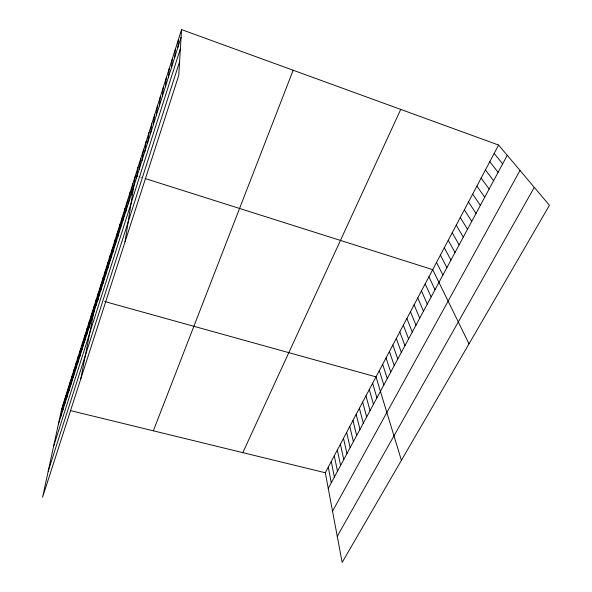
<?xml version="1.0" encoding="UTF-8"?>
<svg xmlns="http://www.w3.org/2000/svg" width="592" height="592" viewBox="0 0 592 592"><rect width="100%" height="100%" fill="white"/><g stroke="black" fill="none" stroke-linecap="round" stroke-linejoin="round"><path stroke-width="0.44" stroke-dasharray="2.96 2.22" d="M140.311 177.008L142.746 177.778"/><path stroke-width="0.89" d="M181.552 29.6L178.754 75.443L42.572 497.265L61.79 408.487L181.552 29.6L498.597 145.047L549.428 205.306L342.161 562.4L325.304 472.756L498.597 145.047M177.866 47.434L178.429 39.479M174.684 57.461L175.343 49.247M171.539 67.377L172.287 58.904M168.431 77.175L169.268 68.457M165.353 86.869L166.278 77.907M162.312 96.452L163.325 87.253M159.307 105.931L160.402 96.503M156.332 115.307L157.509 105.65M153.395 124.579L154.653 114.707M150.486 133.748L151.818 123.661M147.608 142.82L149.014 132.519M144.759 151.789L146.246 141.288M141.947 160.669L143.501 149.968M139.164 169.445L140.792 158.552M136.404 178.133L138.099 167.055M125.053 241.795L135.442 175.461L137.877 176.238M130.98 195.242L132.815 183.794M128.309 203.655L130.21 192.03M125.667 211.988L127.628 200.192M123.055 220.231L125.075 208.266M120.465 228.394L122.551 216.258M117.904 236.467L120.05 224.176M115.366 244.459L117.571 232.012M112.857 252.377L115.114 239.775M110.371 260.206L112.687 247.456M107.914 267.961L110.282 255.063M105.48 275.635L107.899 262.604M103.067 283.242L105.546 270.063M100.677 290.768L103.208 277.456M98.316 298.22L100.892 284.774M95.978 305.598L98.605 292.026M80.756 378.984L96.333 299.204L98.834 299.9M91.294 320.361L94.017 306.53M88.955 327.739L91.723 313.79M86.632 335.05L89.451 320.975M84.338 342.28L87.202 328.094M82.066 349.45L84.974 335.146M77.589 363.569L80.579 349.051M79.816 356.539L82.762 342.132M75.376 370.525L78.41 355.903M73.193 377.422L76.264 362.689M68.887 391.009L72.032 376.075M71.025 384.245L74.141 369.415M66.763 397.706L69.945 382.676M62.574 410.915L65.83 395.7M64.654 404.343L67.88 389.218M60.502 417.419L63.803 402.123M58.46 423.872L181.078 37.289M53.591 446.361L180.382 48.714M48.204 471.247L179.598 61.627M153.35 430.821L293.158 70.241M242.824 452.636L400.725 109.409M328.249 488.43L507.248 155.304M332.541 511.229L520.005 170.429M337.255 536.322L534.295 187.368M61.79 408.487L63.529 408.909M70.47 410.604L325.304 472.756M104.673 301.52L376.009 376.875L401.413 460.317M145.173 178.547L432.708 269.649L469.019 343.834M494.165 153.424L502.645 163.866M489.784 161.72L498.094 172.339M485.44 169.926L493.587 180.723M481.141 178.051L489.125 189.026M476.886 186.103L484.707 197.24M472.675 194.072L480.341 205.372M468.501 201.961L476.012 213.423M464.365 209.775L471.728 221.401M460.273 217.516L467.488 229.289M456.225 225.175L463.292 237.103M452.207 232.767L459.133 244.844M448.233 240.285L455.019 252.503M444.296 247.73L450.941 260.088M440.396 255.108L446.908 267.599M436.533 262.411L442.912 275.043M428.911 276.819L435.031 289.703M425.16 283.923L431.146 296.932M421.437 290.961L427.298 304.096M417.752 297.939L423.487 311.185M414.097 304.843L419.713 318.215M410.478 311.695L415.969 325.171M406.889 318.474L412.269 332.068M403.33 325.2L408.598 338.898M399.807 331.86L404.958 345.669M396.314 338.469L401.354 352.373M392.859 345.01L397.787 359.018M389.425 351.493L394.25 365.604M386.028 357.923L390.742 372.124M382.661 364.295L387.272 378.591M379.317 370.614L383.823 385M372.627 383.268L376.926 397.831M369.275 389.61L373.478 404.262M365.952 395.885L370.059 410.626M362.659 402.116L366.67 416.938M359.396 408.288L363.31 423.184M356.162 414.4L359.98 429.385M352.958 420.468L356.68 435.527M349.776 426.477L353.409 441.61M346.623 432.434L350.168 447.648M343.501 438.346L346.949 453.627M340.407 444.2L343.767 459.555M337.336 450.009L340.607 465.43M334.288 455.766L337.484 471.254M331.268 461.479L334.376 477.026M328.279 467.14L331.305 482.754"/></g></svg>
